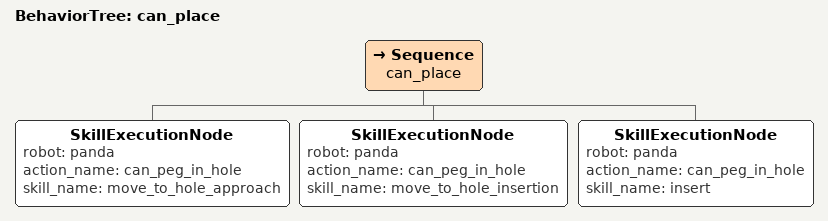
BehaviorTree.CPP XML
<?xml version="1.0"?>
<root BTCPP_format="4">
  <BehaviorTree ID="can_place">
    <Sequence name="can_place">
      <SkillExecutionNode robot="panda" action_name="can_peg_in_hole" skill_name= "move_to_hole_approach"/>
      <SkillExecutionNode robot="panda" action_name="can_peg_in_hole" skill_name= "move_to_hole_insertion"/>
      <SkillExecutionNode robot="panda" action_name="can_peg_in_hole" skill_name= "insert"/>
    </Sequence>
  </BehaviorTree>
</root>
